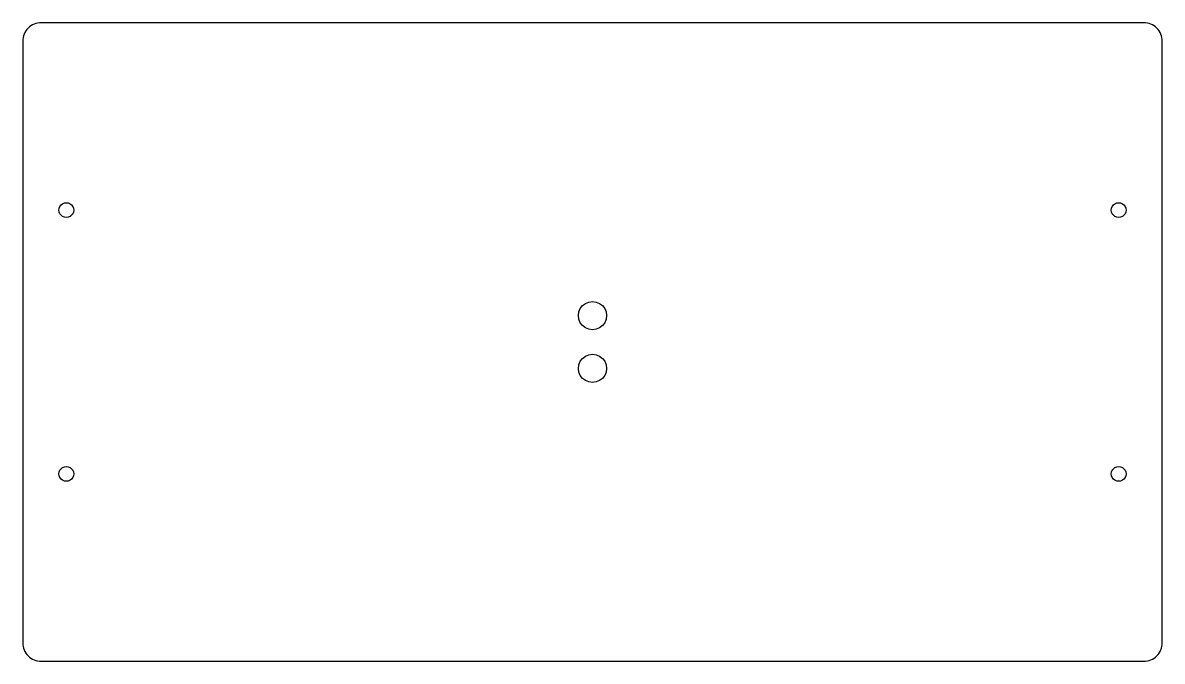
# Model space of a CAD drawing. Extents: x -3 to 213, y 88 to 209.
import ezdxf

# ---------------------------------------------------------------- set-up
doc = ezdxf.new("R2010")
doc.units = 0
doc.layers.get('0').update_dxf_attribs({"linetype": 'CONTINUOUS'})

msp = doc.modelspace()

# ---------------------------------------------------------------- linework, layer by layer
at = {"color": 7}
for points in [[(209.842997, 88.016335), (210.182999, 88.06674), (210.515999, 88.150137), (210.839998, 88.265933), (211.15, 88.412829), (211.444998, 88.589416), (211.721, 88.794027), (211.975, 89.024715), (212.205999, 89.279336), (212.411, 89.555237), (212.586999, 89.84982), (212.734, 90.160434), (212.849999, 90.483832), (212.932998, 90.817137), (212.983998, 91.156932), (213, 91.487725), (212.999997, 205.512327), (212.983995, 205.843128), (212.932998, 206.182927), (212.849999, 206.516228), (212.734, 206.839627), (212.586999, 207.150229), (212.411, 207.444827), (212.205999, 207.720727), (211.975, 207.975328), (211.721, 208.206028), (211.444998, 208.410628), (211.15, 208.587228), (210.839998, 208.734128), (210.515999, 208.849927), (210.182999, 208.933326), (209.842997, 208.983728), (209.511999, 209.000041), (0.487999, 209.000026), (0.157, 208.983714), (-0.183001, 208.933326), (-0.516001, 208.849927), (-0.840001, 208.734128), (-1.150002, 208.587228), (-1.445, 208.410628), (-1.721002, 208.206028), (-1.975002, 207.975328), (-2.206001, 207.720727), (-2.411002, 207.444827), (-2.587001, 207.150229), (-2.734002, 206.839627), (-2.850001, 206.516228), (-2.933, 206.182927), (-2.984, 205.843128), (-3.000002, 205.512327), (-3, 91.487725), (-2.983998, 91.156932), (-2.933, 90.817137), (-2.850001, 90.483832), (-2.734002, 90.160434), (-2.587001, 89.84982), (-2.411002, 89.555237), (-2.206001, 89.279336), (-1.975002, 89.024715), (-1.721002, 88.794027), (-1.445, 88.589416), (-1.150002, 88.412829), (-0.840001, 88.265933), (-0.516001, 88.150137), (-0.183001, 88.06674), (0.157, 88.016335), (0.487999, 87.999966), (209.511999, 88.000023), (209.842997, 88.016392)], [(4.886705, 172.145287), (4.548607, 172.285461), (4.258808, 172.508273), (4.035155, 172.798806), (3.895505, 173.13701), (3.847206, 173.499996), (3.895505, 173.862982), (4.035155, 174.201185), (4.258808, 174.491722), (4.548607, 174.714534), (4.886705, 174.854708), (5.250007, 174.902482), (5.612992, 174.854708), (5.9513, 174.714534), (6.241731, 174.491722), (6.46454, 174.201185), (6.604715, 173.862982), (6.65249, 173.499996), (6.604715, 173.13701), (6.46454, 172.798806), (6.241731, 172.508273), (5.9513, 172.285461), (5.612992, 172.145287), (5.250007, 172.097512), (4.886705, 172.145287)], [(204.387007, 172.145287), (204.048696, 172.285461), (203.758267, 172.508273), (203.535458, 172.798806), (203.395281, 173.13701), (203.347506, 173.499996), (203.395281, 173.862982), (203.535458, 174.201185), (203.758267, 174.491722), (204.048696, 174.714534), (204.387007, 174.854708), (204.74999, 174.902482), (205.113292, 174.854708), (205.451391, 174.714534), (205.741191, 174.491722), (205.964841, 174.201185), (206.104493, 173.862982), (206.152792, 173.499996), (206.104493, 173.13701), (205.964841, 172.798806), (205.741191, 172.508273), (205.451391, 172.285461), (205.113292, 172.145287), (204.74999, 172.097512), (204.387007, 172.145287)], [(104.308622, 150.919616), (103.664337, 151.186485), (103.11108, 151.61106), (102.686561, 152.164272), (102.419681, 152.808586), (102.328641, 153.499974), (102.419681, 154.191305), (102.686561, 154.835675), (103.11108, 155.388887), (103.664337, 155.813406), (104.308622, 156.080332), (104.999999, 156.171376), (105.691376, 156.080332), (106.335661, 155.813406), (106.888912, 155.388887), (107.313436, 154.835675), (107.580317, 154.191305), (107.671356, 153.499974), (107.580317, 152.808586), (107.313436, 152.164272), (106.888912, 151.61106), (106.335661, 151.186485), (105.691376, 150.919616), (104.999999, 150.828628), (104.308622, 150.919616)], [(104.308622, 140.919664), (103.664337, 141.186534), (103.11108, 141.611052), (102.686561, 142.164321), (102.419681, 142.808634), (102.328641, 143.500022), (102.419681, 144.191354), (102.686561, 144.835723), (103.11108, 145.388935), (103.664337, 145.813454), (104.308622, 146.08038), (104.999999, 146.171368), (105.691376, 146.08038), (106.335661, 145.813454), (106.888912, 145.388935), (107.313436, 144.835723), (107.580317, 144.191354), (107.671356, 143.500022), (107.580317, 142.808634), (107.313436, 142.164321), (106.888912, 141.611052), (106.335661, 141.186534), (105.691376, 140.919664), (104.999999, 140.828619), (104.308622, 140.919664)], [(4.886705, 122.145274), (4.548607, 122.285468), (4.258808, 122.508282), (4.035155, 122.798807), (3.895505, 123.137011), (3.847206, 123.499991), (3.895505, 123.862969), (4.035155, 124.201294), (4.258808, 124.491729), (4.548607, 124.714543), (4.886705, 124.854709), (5.250007, 124.902478), (5.612992, 124.854709), (5.9513, 124.714543), (6.241731, 124.491729), (6.46454, 124.201294), (6.604715, 123.862969), (6.65249, 123.499991), (6.604715, 123.137011), (6.46454, 122.798807), (6.241731, 122.508282), (5.9513, 122.285468), (5.612992, 122.145274), (5.250007, 122.097505), (4.886705, 122.145274)], [(204.387007, 122.145274), (204.048696, 122.285468), (203.758267, 122.508282), (203.535458, 122.798807), (203.395281, 123.137011), (203.347506, 123.499991), (203.395281, 123.862969), (203.535458, 124.201294), (203.758267, 124.491729), (204.048696, 124.714543), (204.387007, 124.854709), (204.74999, 124.902478), (205.113292, 124.854709), (205.451391, 124.714543), (205.741191, 124.491729), (205.964841, 124.201294), (206.104493, 123.862969), (206.152792, 123.499991), (206.104493, 123.137011), (205.964841, 122.798807), (205.741191, 122.508282), (205.451391, 122.285468), (205.113292, 122.145274), (204.74999, 122.097505), (204.387007, 122.145274)]]:
    msp.add_lwpolyline(points, dxfattribs=at)

doc.saveas('drawing.dxf')
